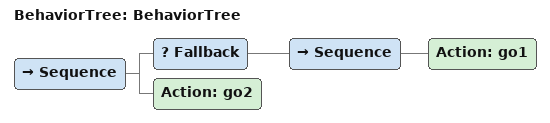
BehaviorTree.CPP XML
<?xml version="1.0"?>
<root main_tree_to_execute="BehaviorTree">
    <BehaviorTree ID="BehaviorTree">
        <Sequence>
            <Fallback>
                <Sequence>
                    <Action ID="go1"/>
                </Sequence>
            </Fallback>
            <Action ID="go2"/>
        </Sequence>
    </BehaviorTree>
</root>
